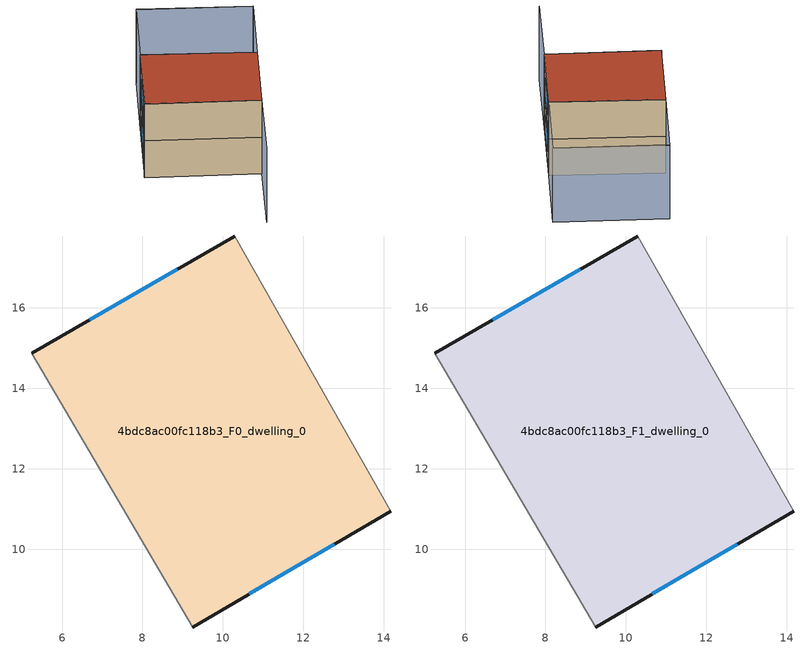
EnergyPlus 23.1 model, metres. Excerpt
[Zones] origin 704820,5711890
4bdc8ac00fc118b3_F0_dwelling_0
 floor ground (EU_floor_Construction): 10.3,17.78 14.17,10.95 9.25,8.06 5.25,14.87 z0
 wall outside (EU_wall_Construction): 10.3,17.78 5.25,14.87 / 9.25,8.06 14.17,10.95 z0:3
 wall adiabatic (EU_wall_Construction): 14.17,10.95 10.3,17.78 / 5.25,14.87 9.25,8.06 z0:3
 window (EU_Window_Construction): 8.86,16.95 6.69,15.7 / 10.65,8.89 12.77,10.13 z0.85:2.15
4bdc8ac00fc118b3_F1_dwelling_0
 floor to 4bdc8ac00fc118b3_F0_dwelling_0 (EU_floor_Construction): 10.3,17.78 14.17,10.95 9.25,8.06 5.25,14.87 z3
 wall outside (EU_wall_Construction): 10.3,17.78 5.25,14.87 / 9.25,8.06 14.17,10.95 z3:6
 wall adiabatic (EU_wall_Construction): 14.17,10.95 10.3,17.78 / 5.25,14.87 9.25,8.06 z3:6
 window (EU_Window_Construction): 8.86,16.95 6.69,15.7 / 10.65,8.89 12.77,10.13 z3.85:5.15
 roof outside (EU_roof_Construction): 14.17,10.95 10.3,17.78 5.25,14.87 9.25,8.06 z6
shading: 18.89,13.71 14.94,20.45 / 5.25,14.9 9.25,8.06 / 9.25,8.06 4.31,5.18 / 15,20.49 18.92,13.67 / 18.92,13.67 14.17,10.95 / 14.17,10.95 10.26,17.77 / 10.26,17.77 15,20.49 z0:6
[Building]
EU S2 Campaign: North Axis=0; Terrain=City; Solar Distribution=FullExterior
[Site:Location]
London: Latitude=51.5; Longitude=-0.5; Time Zone=0; Elevation=25
[SizingPeriod:WeatherFileDays]
AnnualSizingPeriod: Begin Month=1; Begin Day of Month=1; End Month=12; End Day of Month=31; Day of Week for Start Day=Monday; Use Weather File Daylight Saving Period=No; Use Weather File Rain and Snow Indicators=No
[MATERIAL]
EU_InternalMass_Material: Roughness=MediumRough; Thickness=0.1; Conductivity=1; Density=1800; Specific Heat=900; Thermal Absorptance=0.9; Solar Absorptance=0.7; Visible Absorptance=0.7
[MATERIAL:NOMASS] Roughness=MediumRough; Thermal Absorptance=0.9; Solar Absorptance=0.7; Visible Absorptance=0.7
Name | Thermal Resistance
EU_wall_NoMass | 0.71061
EU_roof_NoMass | 2.41608
EU_floor_NoMass | 1.75078
[WINDOWMATERIAL:SIMPLEGLAZINGSYSTEM]
EU_Window_SimpleGlazing: UFactor=2.64892; Solar Heat Gain Coefficient=0.76; Visible Transmittance=0.76
[CONSTRUCTION]
EU_wall_Construction: EU_wall_NoMass
EU_roof_Construction: EU_roof_NoMass
EU_floor_Construction: EU_floor_NoMass
EU_Window_Construction: EU_Window_SimpleGlazing
EU_InternalMass_Construction: EU_InternalMass_Material
[ZONE] Type=1; Multiplier=1; Ceiling Height=autocalculate; Volume=136.338; Floor Area=autocalculate; Part of Total Floor Area=Yes
4bdc8ac00fc118b3_F0_dwelling_0; 4bdc8ac00fc118b3_F1_dwelling_0
[INTERNALMASS] Construction=EU_InternalMass_Construction; Surface Area=45.446
Name | Zone or ZoneList
4bdc8ac00fc118b3_F0_dwelling_0_EU_InternalMass | 4bdc8ac00fc118b3_F0_dwelling_0
4bdc8ac00fc118b3_F1_dwelling_0_EU_InternalMass | 4bdc8ac00fc118b3_F1_dwelling_0
[OTHEREQUIPMENT] Fuel Type=Electricity; Design Level Calculation Method=Watts/Area; Power per Zone Floor Area=1; Fraction Latent=0; Fraction Radiant=0; Fraction Lost=0; Carbon Dioxide Generation Rate=0; EndUse Subcategory=EU_Step8_InternalGains
Name | Zone or ZoneList or Space or SpaceList | Schedule
EU_Step8_InternalGain_4bdc8ac00fc118b3_F0_dwelling_0_f000 | 4bdc8ac00fc118b3_F0_dwelling_0 | EU_Step8_GainSchedule_4bdc8ac00fc118b3_F0_dwelling_0_f000
EU_Step8_InternalGain_4bdc8ac00fc118b3_F1_dwelling_0_f000 | 4bdc8ac00fc118b3_F1_dwelling_0 | EU_Step8_GainSchedule_4bdc8ac00fc118b3_F1_dwelling_0_f000
[ZONEVENTILATION:DESIGNFLOWRATE] Schedule=EU_AlwaysOn; Design Flow Rate Calculation Method=AirChanges/Hour; Air Changes per Hour=0.496673; Ventilation Type=Natural; Fan Pressure Rise=0; Fan Total Efficiency=1; Constant Term Coefficient=1; Temperature Term Coefficient=0; Velocity Term Coefficient=0; Velocity Squared Term Coefficient=0; Minimum Indoor Temperature=-100; Maximum Indoor Temperature=100; Delta Temperature=-100; Minimum Outdoor Temperature=-100; Maximum Outdoor Temperature=100; Maximum Wind Speed=40
Name | Zone or ZoneList or Space or SpaceList
EU_ConstantAir_4bdc8ac00fc118b3_F0_dwelling_0 | 4bdc8ac00fc118b3_F0_dwelling_0
EU_ConstantAir_4bdc8ac00fc118b3_F1_dwelling_0 | 4bdc8ac00fc118b3_F1_dwelling_0
[HVACTEMPLATE:THERMOSTAT] Constant Heating Setpoint=20; Constant Cooling Setpoint=50
EU_HeatOnly_4bdc8ac00fc118b3_F0_dwelling_0; EU_HeatOnly_4bdc8ac00fc118b3_F1_dwelling_0
[HVACTEMPLATE:ZONE:IDEALLOADSAIRSYSTEM] System Availability Schedule=EU_AlwaysOn; Maximum Heating Supply Air Temperature=50; Minimum Cooling Supply Air Temperature=13; Maximum Heating Supply Air Humidity Ratio=0.0156; Minimum Cooling Supply Air Humidity Ratio=0.0077; Heating Limit=NoLimit; Cooling Limit=NoLimit; Heating Availability Schedule=EU_AlwaysOn; Cooling Availability Schedule=EU_CoolingOff; Dehumidification Control Type=ConstantSensibleHeatRatio; Cooling Sensible Heat Ratio=0.7; Dehumidification Setpoint=60; Humidification Control Type=None; Humidification Setpoint=30; Outdoor Air Method=None; Outdoor Air Flow Rate per Person=0.00944; Outdoor Air Flow Rate per Zone Floor Area=0; Outdoor Air Flow Rate per Zone=0; Demand Controlled Ventilation Type=None; Outdoor Air Economizer Type=NoEconomizer; Heat Recovery Type=None; Sensible Heat Recovery Effectiveness=0.7; Latent Heat Recovery Effectiveness=0.65
Name | Template Thermostat
4bdc8ac00fc118b3_F0_dwelling_0 | EU_HeatOnly_4bdc8ac00fc118b3_F0_dwelling_0
4bdc8ac00fc118b3_F1_dwelling_0 | EU_HeatOnly_4bdc8ac00fc118b3_F1_dwelling_0
[SIZING:ZONE] Zone Cooling Design Supply Air Temperature Input Method=SupplyAirTemperature; Zone Cooling Design Supply Air Temperature=13; Zone Heating Design Supply Air Temperature Input Method=SupplyAirTemperature; Zone Heating Design Supply Air Temperature=50; Zone Cooling Design Supply Air Humidity Ratio=0.008; Zone Heating Design Supply Air Humidity Ratio=0.008; Cooling Design Air Flow Method=DesignDay; Cooling Design Air Flow Rate=0; Cooling Minimum Air Flow per Zone Floor Area=0.000762; Cooling Minimum Air Flow=0; Cooling Minimum Air Flow Fraction=0.2; Heating Design Air Flow Method=DesignDay; Heating Design Air Flow Rate=0; Heating Maximum Air Flow per Zone Floor Area=0.002032; Heating Maximum Air Flow=0.141576; Heating Maximum Air Flow Fraction=0.3; Account for Dedicated Outdoor Air System=No; Dedicated Outdoor Air System Control Strategy=NeutralSupplyAir; Dedicated Outdoor Air Low Setpoint Temperature for Design=autosize; Dedicated Outdoor Air High Setpoint Temperature for Design=autosize; Zone Load Sizing Method=Sensible Load Only No Latent Load; Zone Latent Cooling Design Supply Air Humidity Ratio Input Method=HumidityRatioDifference; Zone Cooling Design Supply Air Humidity Ratio Difference=0.005; Zone Latent Heating Design Supply Air Humidity Ratio Input Method=HumidityRatioDifference; Zone Humidification Design Supply Air Humidity Ratio Difference=0.005
4bdc8ac00fc118b3_F0_dwelling_0; 4bdc8ac00fc118b3_F1_dwelling_0
[SCHEDULE:CONSTANT]
Name | Hourly Value
EU_AlwaysOn | 1
EU_CoolingOff | 0
[SCHEDULE:FILE] Column Number=1; Rows to Skip at Top=0; Number of Hours of Data=8760; Column Separator=Comma; Interpolate to Timestep=No; Minutes per Item=60; Adjust Schedule for Daylight Savings=Yes
Name | File
EU_Step8_GainSchedule_4bdc8ac00fc118b3_F0_dwelling_0_f000 | ../../schedules/4bdc8ac00fc118b3/4bdc8ac00fc118b3_F0_dwelling_0_f000_gain.csv
EU_Step8_GainSchedule_4bdc8ac00fc118b3_F1_dwelling_0_f000 | ../../schedules/4bdc8ac00fc118b3/4bdc8ac00fc118b3_F1_dwelling_0_f000_gain.csv
